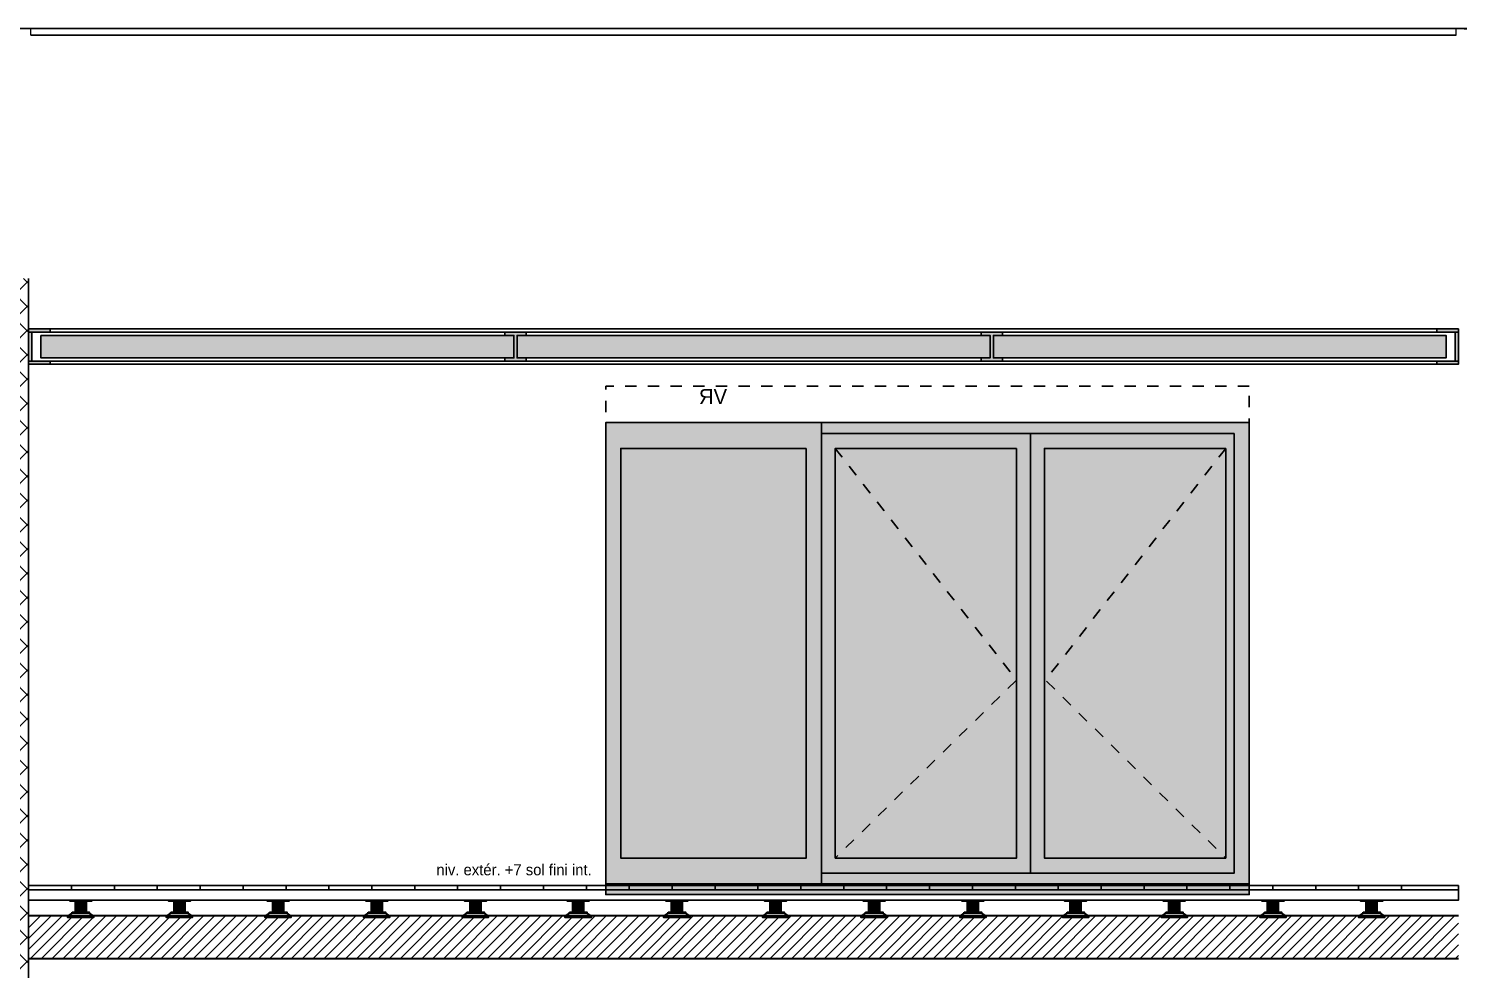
# Model space of a CAD drawing. Header units: centimetres. Extents: x -35664 to 50682, y -23001 to 23705.
# Drawn here: x 3658 to 4324, y -20251 to -19812 of the extents above; entities that cross this region are included whole.
import ezdxf

# ---------------------------------------------------------------- set-up
doc = ezdxf.new("R2010")
doc.units = ezdxf.units.CM
doc.linetypes.add('VW-01', pattern=[0.41656, 0.20828, -0.20828])
doc.layers.add('B BATI-murs', color=252, linetype='Continuous', lineweight=35)
for name, color, linetype in [('B BATI-murs_Hatch', 252, 'Continuous'), ('B GÈnÈral_Hatch', 252, 'Continuous'), ('B Général', 252, 'Continuous'), ('C ANNOTATIONS-cotation', 252, 'Continuous'), ('C ANNOTATIONS-prestations', 252, 'Continuous'), ('Général', 252, 'Continuous'), ('prlm-Coupe', 252, 'Continuous')]:
    doc.layers.add(name, color=color, linetype=linetype)
doc.styles.add('Eurostile', font='Eurosti.TTF')
doc.styles.add('Eurostile (italic)', font='Eurostib.TTF')
pattern_1 = [(45, (-23116.8977, 10090.366), (2.4253472, -2.6458333), [])]

# ---------------------------------------------------------------- blocks, each defined once
blk = doc.blocks.new('B 90.PF3V+VR_220.300')
at = {"layer": 'B GÈnÈral_Hatch', "linetype": 'Continuous'}
for points in [[(-100, 118), (200, 118), (200, -97), (-100, -97)], [(-100, 118), (-100, 96), (180, 96), (180, -97), (200, -97), (200, 118)], [(-89, 106), (-4.5, 106), (-4.5, -85), (-89, -85)], [(8.5, 106), (93, 106), (93, -85), (8.5, -85)], [(106.5, 106), (193, 106), (193, -85), (106.5, -85)], [(-100, -97), (200, -97), (200, -102), (-100, -102)]]:
    blk.add_hatch(color=250, dxfattribs=at).paths.add_polyline_path(points)
at = {"layer": 'B Général', "linetype": 'Continuous'}
blk.add_line((99.5, 118), (99.5, -97), dxfattribs=at)
at = {"layer": 'B Général', "linetype": 'Continuous', "flags": 128}
for points in [[(-100, 118), (200, 118), (200, -97), (-100, -97)], [(-93, 113), (2, 113), (2, -92), (-93, -92)], [(-93, 113), (99.5, 113), (99.5, -92), (-93, -92)], [(2, 113), (99.5, 113), (99.5, -92), (2, -92)], [(-89, 106), (-4.5, 106), (-4.5, -85), (-89, -85)], [(8.5, 106), (93, 106), (93, -85), (8.5, -85)], [(106.5, 106), (193, 106), (193, -85), (106.5, -85)], [(-100, -97), (200, -97), (200, -102), (-100, -102)]]:
    blk.add_lwpolyline(points, close=True, dxfattribs=at)
at = {"layer": 'C ANNOTATIONS-prestations', "linetype": 'VW-01', "ltscale": 25.4, "flags": 128}
blk.add_lwpolyline([(-100, 135), (200, 135), (200, 118), (-100, 118)], close=True, dxfattribs=at)
for points in [[(-89, 106), (-5, -2), (-89, -85)], [(93, 106), (8.5, -2), (93, -85)]]:
    blk.add_lwpolyline(points, dxfattribs=at)
at = {"layer": 'C ANNOTATIONS-prestations', "insert": (150, 133.69), "char_height": 7.049, "width": 100, "attachment_point": 2, "rotation": 0, "line_spacing_factor": 0.895453, "style": 'Eurostile'}
blk.add_mtext('VR', dxfattribs=at)
blk = doc.blocks.new('B 90.Groupe-861-1')
at = {"layer": 'B BATI-murs_Hatch', "linetype": 'Continuous'}
for points in [[(3774.24, -12836.21), (3784.24, -12836.21), (3784.24, -12836.71), (3774.24, -12836.71)], [(3776.74, -12836.71), (3781.74, -12836.71), (3781.74, -12841.71), (3776.74, -12841.71)], [(3773.24, -12843.71), (3785.24, -12843.71), (3785.24, -12844.21), (3773.24, -12844.21)], [(3775.24, -12841.71), (3783.24, -12841.71), (3783.24, -12842.21), (3775.24, -12842.21)]]:
    blk.add_hatch(color=250, dxfattribs=at).paths.add_polyline_path(points)
at = {"layer": 'B BATI-murs', "linetype": 'Continuous'}
for p, q in [((3773.24, -12843.71), (3775.24, -12842.21)), ((3783.24, -12842.21), (3785.24, -12843.71))]:
    blk.add_line(p, q, dxfattribs=at)
at = {"layer": 'B BATI-murs', "linetype": 'Continuous', "flags": 128}
for points in [[(3774.24, -12836.21), (3784.24, -12836.21), (3784.24, -12836.71), (3774.24, -12836.71)], [(3776.74, -12836.71), (3781.74, -12836.71), (3781.74, -12841.71), (3776.74, -12841.71)], [(3773.24, -12843.71), (3785.24, -12843.71), (3785.24, -12844.21), (3773.24, -12844.21)], [(3775.24, -12841.71), (3783.24, -12841.71), (3783.24, -12842.21), (3775.24, -12842.21)]]:
    blk.add_lwpolyline(points, close=True, dxfattribs=at)
blk = doc.blocks.new('B 90.Groupe-862-1')
at = {"layer": 'B BATI-murs_Hatch', "linetype": 'Continuous'}
for points in [[(3820.23, -12836.21), (3830.23, -12836.21), (3830.23, -12836.71), (3820.23, -12836.71)], [(3822.73, -12836.71), (3827.73, -12836.71), (3827.73, -12841.71), (3822.73, -12841.71)], [(3819.23, -12843.71), (3831.23, -12843.71), (3831.23, -12844.21), (3819.23, -12844.21)], [(3821.23, -12841.71), (3829.23, -12841.71), (3829.23, -12842.21), (3821.23, -12842.21)]]:
    blk.add_hatch(color=250, dxfattribs=at).paths.add_polyline_path(points)
at = {"layer": 'B BATI-murs', "linetype": 'Continuous'}
for p, q in [((3819.23, -12843.71), (3821.23, -12842.21)), ((3829.23, -12842.21), (3831.23, -12843.71))]:
    blk.add_line(p, q, dxfattribs=at)
at = {"layer": 'B BATI-murs', "linetype": 'Continuous', "flags": 128}
for points in [[(3820.23, -12836.21), (3830.23, -12836.21), (3830.23, -12836.71), (3820.23, -12836.71)], [(3822.73, -12836.71), (3827.73, -12836.71), (3827.73, -12841.71), (3822.73, -12841.71)], [(3819.23, -12843.71), (3831.23, -12843.71), (3831.23, -12844.21), (3819.23, -12844.21)], [(3821.23, -12841.71), (3829.23, -12841.71), (3829.23, -12842.21), (3821.23, -12842.21)]]:
    blk.add_lwpolyline(points, close=True, dxfattribs=at)
blk = doc.blocks.new('B 90.Groupe-863-1')
at = {"layer": 'B BATI-murs_Hatch', "linetype": 'Continuous'}
for points in [[(3914.11, -12836.21), (3924.11, -12836.21), (3924.11, -12836.71), (3914.11, -12836.71)], [(3916.61, -12836.71), (3921.61, -12836.71), (3921.61, -12841.71), (3916.61, -12841.71)], [(3913.11, -12843.71), (3925.11, -12843.71), (3925.11, -12844.21), (3913.11, -12844.21)], [(3915.11, -12841.71), (3923.11, -12841.71), (3923.11, -12842.21), (3915.11, -12842.21)]]:
    blk.add_hatch(color=250, dxfattribs=at).paths.add_polyline_path(points)
at = {"layer": 'B BATI-murs', "linetype": 'Continuous'}
for p, q in [((3913.11, -12843.71), (3915.11, -12842.21)), ((3923.11, -12842.21), (3925.11, -12843.71))]:
    blk.add_line(p, q, dxfattribs=at)
at = {"layer": 'B BATI-murs', "linetype": 'Continuous', "flags": 128}
for points in [[(3914.11, -12836.21), (3924.11, -12836.21), (3924.11, -12836.71), (3914.11, -12836.71)], [(3916.61, -12836.71), (3921.61, -12836.71), (3921.61, -12841.71), (3916.61, -12841.71)], [(3913.11, -12843.71), (3925.11, -12843.71), (3925.11, -12844.21), (3913.11, -12844.21)], [(3915.11, -12841.71), (3923.11, -12841.71), (3923.11, -12842.21), (3915.11, -12842.21)]]:
    blk.add_lwpolyline(points, close=True, dxfattribs=at)
blk = doc.blocks.new('B 90.Groupe-864-1')
at = {"layer": 'B BATI-murs_Hatch', "linetype": 'Continuous'}
for points in [[(3866.23, -12836.21), (3876.23, -12836.21), (3876.23, -12836.71), (3866.23, -12836.71)], [(3868.73, -12836.71), (3873.73, -12836.71), (3873.73, -12841.71), (3868.73, -12841.71)], [(3865.23, -12843.71), (3877.23, -12843.71), (3877.23, -12844.21), (3865.23, -12844.21)], [(3867.23, -12841.71), (3875.23, -12841.71), (3875.23, -12842.21), (3867.23, -12842.21)]]:
    blk.add_hatch(color=250, dxfattribs=at).paths.add_polyline_path(points)
at = {"layer": 'B BATI-murs', "linetype": 'Continuous'}
for p, q in [((3865.23, -12843.71), (3867.23, -12842.21)), ((3875.23, -12842.21), (3877.23, -12843.71))]:
    blk.add_line(p, q, dxfattribs=at)
at = {"layer": 'B BATI-murs', "linetype": 'Continuous', "flags": 128}
for points in [[(3866.23, -12836.21), (3876.23, -12836.21), (3876.23, -12836.71), (3866.23, -12836.71)], [(3868.73, -12836.71), (3873.73, -12836.71), (3873.73, -12841.71), (3868.73, -12841.71)], [(3865.23, -12843.71), (3877.23, -12843.71), (3877.23, -12844.21), (3865.23, -12844.21)], [(3867.23, -12841.71), (3875.23, -12841.71), (3875.23, -12842.21), (3867.23, -12842.21)]]:
    blk.add_lwpolyline(points, close=True, dxfattribs=at)
blk = doc.blocks.new('B 90.Groupe-865-1')
at = {"layer": 'B BATI-murs_Hatch', "linetype": 'Continuous'}
for points in [[(3728.23, -12836.21), (3738.23, -12836.21), (3738.23, -12836.71), (3728.23, -12836.71)], [(3730.73, -12836.71), (3735.73, -12836.71), (3735.73, -12841.71), (3730.73, -12841.71)], [(3727.23, -12843.71), (3739.23, -12843.71), (3739.23, -12844.21), (3727.23, -12844.21)], [(3729.23, -12841.71), (3737.23, -12841.71), (3737.23, -12842.21), (3729.23, -12842.21)]]:
    blk.add_hatch(color=250, dxfattribs=at).paths.add_polyline_path(points)
at = {"layer": 'B BATI-murs', "linetype": 'Continuous'}
for p, q in [((3727.23, -12843.71), (3729.23, -12842.21)), ((3737.23, -12842.21), (3739.23, -12843.71))]:
    blk.add_line(p, q, dxfattribs=at)
at = {"layer": 'B BATI-murs', "linetype": 'Continuous', "flags": 128}
for points in [[(3728.23, -12836.21), (3738.23, -12836.21), (3738.23, -12836.71), (3728.23, -12836.71)], [(3730.73, -12836.71), (3735.73, -12836.71), (3735.73, -12841.71), (3730.73, -12841.71)], [(3727.23, -12843.71), (3739.23, -12843.71), (3739.23, -12844.21), (3727.23, -12844.21)], [(3729.23, -12841.71), (3737.23, -12841.71), (3737.23, -12842.21), (3729.23, -12842.21)]]:
    blk.add_lwpolyline(points, close=True, dxfattribs=at)
blk = doc.blocks.new('B 90.Groupe-866-1')
at = {"layer": 'B BATI-murs_Hatch', "linetype": 'Continuous'}
for points in [[(3682.23, -12836.21), (3692.23, -12836.21), (3692.23, -12836.71), (3682.23, -12836.71)], [(3684.73, -12836.71), (3689.73, -12836.71), (3689.73, -12841.71), (3684.73, -12841.71)], [(3681.23, -12843.71), (3693.23, -12843.71), (3693.23, -12844.21), (3681.23, -12844.21)], [(3683.23, -12841.71), (3691.23, -12841.71), (3691.23, -12842.21), (3683.23, -12842.21)]]:
    blk.add_hatch(color=250, dxfattribs=at).paths.add_polyline_path(points)
at = {"layer": 'B BATI-murs', "linetype": 'Continuous'}
for p, q in [((3681.23, -12843.71), (3683.23, -12842.21)), ((3691.23, -12842.21), (3693.23, -12843.71))]:
    blk.add_line(p, q, dxfattribs=at)
at = {"layer": 'B BATI-murs', "linetype": 'Continuous', "flags": 128}
for points in [[(3682.23, -12836.21), (3692.23, -12836.21), (3692.23, -12836.71), (3682.23, -12836.71)], [(3684.73, -12836.71), (3689.73, -12836.71), (3689.73, -12841.71), (3684.73, -12841.71)], [(3681.23, -12843.71), (3693.23, -12843.71), (3693.23, -12844.21), (3681.23, -12844.21)], [(3683.23, -12841.71), (3691.23, -12841.71), (3691.23, -12842.21), (3683.23, -12842.21)]]:
    blk.add_lwpolyline(points, close=True, dxfattribs=at)
blk = doc.blocks.new('B 90.Groupe-867-1')
at = {"layer": 'B BATI-murs_Hatch', "linetype": 'Continuous'}
for points in [[(4006.12, -12836.21), (4016.12, -12836.21), (4016.12, -12836.71), (4006.12, -12836.71)], [(4008.62, -12836.71), (4013.62, -12836.71), (4013.62, -12841.71), (4008.62, -12841.71)], [(4005.12, -12843.71), (4017.12, -12843.71), (4017.12, -12844.21), (4005.12, -12844.21)], [(4007.12, -12841.71), (4015.12, -12841.71), (4015.12, -12842.21), (4007.12, -12842.21)]]:
    blk.add_hatch(color=250, dxfattribs=at).paths.add_polyline_path(points)
at = {"layer": 'B BATI-murs', "linetype": 'Continuous'}
for p, q in [((4005.12, -12843.71), (4007.12, -12842.21)), ((4015.12, -12842.21), (4017.12, -12843.71))]:
    blk.add_line(p, q, dxfattribs=at)
at = {"layer": 'B BATI-murs', "linetype": 'Continuous', "flags": 128}
for points in [[(4006.12, -12836.21), (4016.12, -12836.21), (4016.12, -12836.71), (4006.12, -12836.71)], [(4008.62, -12836.71), (4013.62, -12836.71), (4013.62, -12841.71), (4008.62, -12841.71)], [(4005.12, -12843.71), (4017.12, -12843.71), (4017.12, -12844.21), (4005.12, -12844.21)], [(4007.12, -12841.71), (4015.12, -12841.71), (4015.12, -12842.21), (4007.12, -12842.21)]]:
    blk.add_lwpolyline(points, close=True, dxfattribs=at)
blk = doc.blocks.new('B 90.Groupe-868-1')
at = {"layer": 'B BATI-murs_Hatch', "linetype": 'Continuous'}
for points in [[(4052.11, -12836.21), (4062.11, -12836.21), (4062.11, -12836.71), (4052.11, -12836.71)], [(4054.61, -12836.71), (4059.61, -12836.71), (4059.61, -12841.71), (4054.61, -12841.71)], [(4051.11, -12843.71), (4063.11, -12843.71), (4063.11, -12844.21), (4051.11, -12844.21)], [(4053.11, -12841.71), (4061.11, -12841.71), (4061.11, -12842.21), (4053.11, -12842.21)]]:
    blk.add_hatch(color=250, dxfattribs=at).paths.add_polyline_path(points)
at = {"layer": 'B BATI-murs', "linetype": 'Continuous'}
for p, q in [((4051.11, -12843.71), (4053.11, -12842.21)), ((4061.11, -12842.21), (4063.11, -12843.71))]:
    blk.add_line(p, q, dxfattribs=at)
at = {"layer": 'B BATI-murs', "linetype": 'Continuous', "flags": 128}
for points in [[(4052.11, -12836.21), (4062.11, -12836.21), (4062.11, -12836.71), (4052.11, -12836.71)], [(4054.61, -12836.71), (4059.61, -12836.71), (4059.61, -12841.71), (4054.61, -12841.71)], [(4051.11, -12843.71), (4063.11, -12843.71), (4063.11, -12844.21), (4051.11, -12844.21)], [(4053.11, -12841.71), (4061.11, -12841.71), (4061.11, -12842.21), (4053.11, -12842.21)]]:
    blk.add_lwpolyline(points, close=True, dxfattribs=at)
blk = doc.blocks.new('B 90.Groupe-869-1')
at = {"layer": 'B BATI-murs_Hatch', "linetype": 'Continuous'}
for points in [[(4145.99, -12836.21), (4155.99, -12836.21), (4155.99, -12836.71), (4145.99, -12836.71)], [(4148.49, -12836.71), (4153.49, -12836.71), (4153.49, -12841.71), (4148.49, -12841.71)], [(4144.99, -12843.71), (4156.99, -12843.71), (4156.99, -12844.21), (4144.99, -12844.21)], [(4146.99, -12841.71), (4154.99, -12841.71), (4154.99, -12842.21), (4146.99, -12842.21)]]:
    blk.add_hatch(color=250, dxfattribs=at).paths.add_polyline_path(points)
at = {"layer": 'B BATI-murs', "linetype": 'Continuous'}
for p, q in [((4144.99, -12843.71), (4146.99, -12842.21)), ((4154.99, -12842.21), (4156.99, -12843.71))]:
    blk.add_line(p, q, dxfattribs=at)
at = {"layer": 'B BATI-murs', "linetype": 'Continuous', "flags": 128}
for points in [[(4145.99, -12836.21), (4155.99, -12836.21), (4155.99, -12836.71), (4145.99, -12836.71)], [(4148.49, -12836.71), (4153.49, -12836.71), (4153.49, -12841.71), (4148.49, -12841.71)], [(4144.99, -12843.71), (4156.99, -12843.71), (4156.99, -12844.21), (4144.99, -12844.21)], [(4146.99, -12841.71), (4154.99, -12841.71), (4154.99, -12842.21), (4146.99, -12842.21)]]:
    blk.add_lwpolyline(points, close=True, dxfattribs=at)
blk = doc.blocks.new('B 90.Groupe-870-1')
at = {"layer": 'B BATI-murs_Hatch', "linetype": 'Continuous'}
for points in [[(4098.11, -12836.21), (4108.11, -12836.21), (4108.11, -12836.71), (4098.11, -12836.71)], [(4100.61, -12836.71), (4105.61, -12836.71), (4105.61, -12841.71), (4100.61, -12841.71)], [(4097.11, -12843.71), (4109.11, -12843.71), (4109.11, -12844.21), (4097.11, -12844.21)], [(4099.11, -12841.71), (4107.11, -12841.71), (4107.11, -12842.21), (4099.11, -12842.21)]]:
    blk.add_hatch(color=250, dxfattribs=at).paths.add_polyline_path(points)
at = {"layer": 'B BATI-murs', "linetype": 'Continuous'}
for p, q in [((4097.11, -12843.71), (4099.11, -12842.21)), ((4107.11, -12842.21), (4109.11, -12843.71))]:
    blk.add_line(p, q, dxfattribs=at)
at = {"layer": 'B BATI-murs', "linetype": 'Continuous', "flags": 128}
for points in [[(4098.11, -12836.21), (4108.11, -12836.21), (4108.11, -12836.71), (4098.11, -12836.71)], [(4100.61, -12836.71), (4105.61, -12836.71), (4105.61, -12841.71), (4100.61, -12841.71)], [(4097.11, -12843.71), (4109.11, -12843.71), (4109.11, -12844.21), (4097.11, -12844.21)], [(4099.11, -12841.71), (4107.11, -12841.71), (4107.11, -12842.21), (4099.11, -12842.21)]]:
    blk.add_lwpolyline(points, close=True, dxfattribs=at)
blk = doc.blocks.new('B 90.Groupe-871-1')
at = {"layer": 'B BATI-murs_Hatch', "linetype": 'Continuous'}
for points in [[(3960.11, -12836.21), (3970.11, -12836.21), (3970.11, -12836.71), (3960.11, -12836.71)], [(3962.61, -12836.71), (3967.61, -12836.71), (3967.61, -12841.71), (3962.61, -12841.71)], [(3959.11, -12843.71), (3971.11, -12843.71), (3971.11, -12844.21), (3959.11, -12844.21)], [(3961.11, -12841.71), (3969.11, -12841.71), (3969.11, -12842.21), (3961.11, -12842.21)]]:
    blk.add_hatch(color=250, dxfattribs=at).paths.add_polyline_path(points)
at = {"layer": 'B BATI-murs', "linetype": 'Continuous'}
for p, q in [((3959.11, -12843.71), (3961.11, -12842.21)), ((3969.11, -12842.21), (3971.11, -12843.71))]:
    blk.add_line(p, q, dxfattribs=at)
at = {"layer": 'B BATI-murs', "linetype": 'Continuous', "flags": 128}
for points in [[(3960.11, -12836.21), (3970.11, -12836.21), (3970.11, -12836.71), (3960.11, -12836.71)], [(3962.61, -12836.71), (3967.61, -12836.71), (3967.61, -12841.71), (3962.61, -12841.71)], [(3959.11, -12843.71), (3971.11, -12843.71), (3971.11, -12844.21), (3959.11, -12844.21)], [(3961.11, -12841.71), (3969.11, -12841.71), (3969.11, -12842.21), (3961.11, -12842.21)]]:
    blk.add_lwpolyline(points, close=True, dxfattribs=at)
blk = doc.blocks.new('B 90.Groupe-872-1')
at = {"layer": 'B BATI-murs_Hatch', "linetype": 'Continuous'}
for points in [[(4237.99, -12836.21), (4247.99, -12836.21), (4247.99, -12836.71), (4237.99, -12836.71)], [(4240.49, -12836.71), (4245.49, -12836.71), (4245.49, -12841.71), (4240.49, -12841.71)], [(4236.99, -12843.71), (4248.99, -12843.71), (4248.99, -12844.21), (4236.99, -12844.21)], [(4238.99, -12841.71), (4246.99, -12841.71), (4246.99, -12842.21), (4238.99, -12842.21)]]:
    blk.add_hatch(color=250, dxfattribs=at).paths.add_polyline_path(points)
at = {"layer": 'B BATI-murs', "linetype": 'Continuous'}
for p, q in [((4236.99, -12843.71), (4238.99, -12842.21)), ((4246.99, -12842.21), (4248.99, -12843.71))]:
    blk.add_line(p, q, dxfattribs=at)
at = {"layer": 'B BATI-murs', "linetype": 'Continuous', "flags": 128}
for points in [[(4237.99, -12836.21), (4247.99, -12836.21), (4247.99, -12836.71), (4237.99, -12836.71)], [(4240.49, -12836.71), (4245.49, -12836.71), (4245.49, -12841.71), (4240.49, -12841.71)], [(4236.99, -12843.71), (4248.99, -12843.71), (4248.99, -12844.21), (4236.99, -12844.21)], [(4238.99, -12841.71), (4246.99, -12841.71), (4246.99, -12842.21), (4238.99, -12842.21)]]:
    blk.add_lwpolyline(points, close=True, dxfattribs=at)
blk = doc.blocks.new('B 90.Groupe-873-1')
at = {"layer": 'B BATI-murs_Hatch', "linetype": 'Continuous'}
for points in [[(4283.99, -12836.21), (4293.99, -12836.21), (4293.99, -12836.71), (4283.99, -12836.71)], [(4286.49, -12836.71), (4291.49, -12836.71), (4291.49, -12841.71), (4286.49, -12841.71)], [(4282.99, -12843.71), (4294.99, -12843.71), (4294.99, -12844.21), (4282.99, -12844.21)], [(4284.99, -12841.71), (4292.99, -12841.71), (4292.99, -12842.21), (4284.99, -12842.21)]]:
    blk.add_hatch(color=250, dxfattribs=at).paths.add_polyline_path(points)
at = {"layer": 'B BATI-murs', "linetype": 'Continuous'}
for p, q in [((4282.99, -12843.71), (4284.99, -12842.21)), ((4292.99, -12842.21), (4294.99, -12843.71))]:
    blk.add_line(p, q, dxfattribs=at)
at = {"layer": 'B BATI-murs', "linetype": 'Continuous', "flags": 128}
for points in [[(4283.99, -12836.21), (4293.99, -12836.21), (4293.99, -12836.71), (4283.99, -12836.71)], [(4286.49, -12836.71), (4291.49, -12836.71), (4291.49, -12841.71), (4286.49, -12841.71)], [(4282.99, -12843.71), (4294.99, -12843.71), (4294.99, -12844.21), (4282.99, -12844.21)], [(4284.99, -12841.71), (4292.99, -12841.71), (4292.99, -12842.21), (4284.99, -12842.21)]]:
    blk.add_lwpolyline(points, close=True, dxfattribs=at)
blk = doc.blocks.new('B 90.Groupe-874-1')
at = {"layer": 'B BATI-murs_Hatch', "linetype": 'Continuous'}
for points in [[(4191.99, -12836.21), (4201.99, -12836.21), (4201.99, -12836.71), (4191.99, -12836.71)], [(4194.49, -12836.71), (4199.49, -12836.71), (4199.49, -12841.71), (4194.49, -12841.71)], [(4190.99, -12843.71), (4202.99, -12843.71), (4202.99, -12844.21), (4190.99, -12844.21)], [(4192.99, -12841.71), (4200.99, -12841.71), (4200.99, -12842.21), (4192.99, -12842.21)]]:
    blk.add_hatch(color=250, dxfattribs=at).paths.add_polyline_path(points)
at = {"layer": 'B BATI-murs', "linetype": 'Continuous'}
for p, q in [((4190.99, -12843.71), (4192.99, -12842.21)), ((4200.99, -12842.21), (4202.99, -12843.71))]:
    blk.add_line(p, q, dxfattribs=at)
at = {"layer": 'B BATI-murs', "linetype": 'Continuous', "flags": 128}
for points in [[(4191.99, -12836.21), (4201.99, -12836.21), (4201.99, -12836.71), (4191.99, -12836.71)], [(4194.49, -12836.71), (4199.49, -12836.71), (4199.49, -12841.71), (4194.49, -12841.71)], [(4190.99, -12843.71), (4202.99, -12843.71), (4202.99, -12844.21), (4190.99, -12844.21)], [(4192.99, -12841.71), (4200.99, -12841.71), (4200.99, -12842.21), (4192.99, -12842.21)]]:
    blk.add_lwpolyline(points, close=True, dxfattribs=at)
blk = doc.blocks.new('B 90.Groupe-875-1')
at = {"layer": 'Général', "linetype": 'Continuous', "flags": 128}
for points in [[(3662.92, -12829.39), (3682.92, -12829.39), (3682.92, -12831.39), (3662.92, -12831.39)], [(3682.92, -12829.39), (3702.92, -12829.39), (3702.92, -12831.39), (3682.92, -12831.39)], [(3702.92, -12829.39), (3722.92, -12829.39), (3722.92, -12831.39), (3702.92, -12831.39)], [(3722.92, -12829.39), (3742.92, -12829.39), (3742.92, -12831.39), (3722.92, -12831.39)], [(3742.92, -12829.39), (3762.92, -12829.39), (3762.92, -12831.39), (3742.92, -12831.39)], [(3762.92, -12829.39), (3782.92, -12829.39), (3782.92, -12831.39), (3762.92, -12831.39)], [(3782.92, -12829.39), (3802.92, -12829.39), (3802.92, -12831.39), (3782.92, -12831.39)], [(3802.92, -12829.39), (3822.92, -12829.39), (3822.92, -12831.39), (3802.92, -12831.39)], [(3822.92, -12829.39), (3842.92, -12829.39), (3842.92, -12831.39), (3822.92, -12831.39)], [(3842.92, -12829.39), (3862.92, -12829.39), (3862.92, -12831.39), (3842.92, -12831.39)], [(3862.92, -12829.39), (3882.92, -12829.39), (3882.92, -12831.39), (3862.92, -12831.39)], [(3882.92, -12829.39), (3902.92, -12829.39), (3902.92, -12831.39), (3882.92, -12831.39)], [(3902.92, -12829.39), (3922.92, -12829.39), (3922.92, -12831.39), (3902.92, -12831.39)], [(3922.92, -12829.39), (3942.92, -12829.39), (3942.92, -12831.39), (3922.92, -12831.39)], [(3942.92, -12829.39), (3962.92, -12829.39), (3962.92, -12831.39), (3942.92, -12831.39)], [(3962.92, -12829.39), (3982.92, -12829.39), (3982.92, -12831.39), (3962.92, -12831.39)], [(3982.92, -12829.39), (4002.92, -12829.39), (4002.92, -12831.39), (3982.92, -12831.39)], [(4002.92, -12829.39), (4022.92, -12829.39), (4022.92, -12831.39), (4002.92, -12831.39)], [(4022.92, -12829.39), (4042.92, -12829.39), (4042.92, -12831.39), (4022.92, -12831.39)], [(4042.92, -12829.39), (4062.92, -12829.39), (4062.92, -12831.39), (4042.92, -12831.39)], [(4062.92, -12829.39), (4082.92, -12829.39), (4082.92, -12831.39), (4062.92, -12831.39)], [(4082.92, -12829.39), (4102.92, -12829.39), (4102.92, -12831.39), (4082.92, -12831.39)], [(4102.92, -12829.39), (4122.92, -12829.39), (4122.92, -12831.39), (4102.92, -12831.39)], [(4122.92, -12829.39), (4142.92, -12829.39), (4142.92, -12831.39), (4122.92, -12831.39)], [(4142.92, -12829.39), (4162.92, -12829.39), (4162.92, -12831.39), (4142.92, -12831.39)], [(4162.92, -12829.39), (4182.92, -12829.39), (4182.92, -12831.39), (4162.92, -12831.39)], [(4182.92, -12829.39), (4202.92, -12829.39), (4202.92, -12831.39), (4182.92, -12831.39)], [(4202.92, -12829.39), (4222.92, -12829.39), (4222.92, -12831.39), (4202.92, -12831.39)], [(4222.92, -12829.39), (4242.92, -12829.39), (4242.92, -12831.39), (4222.92, -12831.39)], [(4242.92, -12829.39), (4262.92, -12829.39), (4262.92, -12831.39), (4242.92, -12831.39)], [(4262.92, -12829.39), (4282.92, -12829.39), (4282.92, -12831.39), (4262.92, -12831.39)], [(4282.92, -12829.39), (4302.92, -12829.39), (4302.92, -12831.39), (4282.92, -12831.39)], [(4302.92, -12829.39), (4329.44, -12829.39), (4329.44, -12831.39), (4302.92, -12831.39)], [(3662.92, -12831.39), (4329.44, -12831.39), (4329.44, -12836.21), (3662.92, -12836.21)]]:
    blk.add_lwpolyline(points, close=True, dxfattribs=at)
at = {"layer": 'Général'}
for name in ['B 90.Groupe-866-1', 'B 90.Groupe-865-1', 'B 90.Groupe-861-1', 'B 90.Groupe-862-1', 'B 90.Groupe-864-1', 'B 90.Groupe-863-1', 'B 90.Groupe-871-1', 'B 90.Groupe-867-1', 'B 90.Groupe-868-1', 'B 90.Groupe-870-1', 'B 90.Groupe-869-1', 'B 90.Groupe-874-1', 'B 90.Groupe-872-1', 'B 90.Groupe-873-1']:
    blk.add_blockref(name, (0, 0), dxfattribs=at)
at = {"layer": 'Général', "insert": (3853, -12819.43), "char_height": 5.169, "attachment_point": 1, "line_spacing_factor": 0.895453, "style": 'Eurostile (italic)'}
blk.add_mtext('niv. extér. +7 sol fini int.', dxfattribs=at)
blk = doc.blocks.new('B 90.Groupe-921-1')
at = {"layer": 'B GÈnÈral_Hatch', "linetype": 'Continuous'}
for points in [[(3662.92, -12584.88), (3662.92, -12586.38), (3672.92, -12586.38), (3672.92, -12584.88), (3664.42, -12584.88), (3664.42, -12571.38), (3672.92, -12571.38), (3672.92, -12569.88), (3662.92, -12569.88), (3662.92, -12571.38), (3662.92, -12584.88)], [(4329.44, -12584.88), (4329.44, -12586.38), (4319.44, -12586.38), (4319.44, -12584.88), (4327.94, -12584.88), (4327.94, -12571.38), (4319.44, -12571.38), (4319.44, -12569.88), (4329.44, -12569.88), (4329.44, -12571.38), (4329.44, -12584.88)], [(3668.67, -12572.88), (3889.17, -12572.88), (3889.17, -12583.38), (3668.67, -12583.38)], [(3894.92, -12583.37), (3894.92, -12584.87), (3884.92, -12584.87), (3884.92, -12583.37), (3889.17, -12583.37), (3889.17, -12572.88), (3884.92, -12572.88), (3884.92, -12571.38), (3894.92, -12571.38), (3894.92, -12572.88), (3890.67, -12572.88), (3890.67, -12583.37)], [(3890.67, -12572.88), (4111.17, -12572.88), (4111.17, -12583.38), (3890.67, -12583.38)], [(4116.92, -12583.38), (4116.92, -12584.88), (4106.92, -12584.88), (4106.92, -12583.38), (4111.17, -12583.38), (4111.17, -12572.88), (4106.92, -12572.88), (4106.92, -12571.38), (4116.92, -12571.38), (4116.92, -12572.88), (4112.67, -12572.88), (4112.67, -12583.38)], [(4112.67, -12572.88), (4323.69, -12572.88), (4323.69, -12583.38), (4112.67, -12583.38)]]:
    blk.add_hatch(color=250, dxfattribs=at).paths.add_polyline_path(points)
at = {"layer": 'B Général', "linetype": 'Continuous', "flags": 128}
for points in [[(3662.92, -12569.88), (4329.44, -12569.88), (4329.44, -12586.38), (3662.92, -12586.38)], [(3662.92, -12571.38), (4329.44, -12571.38), (4329.44, -12584.87), (3662.92, -12584.87)]]:
    blk.add_lwpolyline(points, close=True, dxfattribs=at)
at = {"layer": 'B Général', "flags": 128}
for points in [[(3662.92, -12584.88), (3662.92, -12586.38), (3672.92, -12586.38), (3672.92, -12584.88), (3664.42, -12584.88), (3664.42, -12571.38), (3672.92, -12571.38), (3672.92, -12569.88), (3662.92, -12569.88), (3662.92, -12571.38), (3662.92, -12571.38), (3662.92, -12584.88)], [(4329.44, -12584.88), (4329.44, -12586.38), (4319.44, -12586.38), (4319.44, -12584.88), (4327.94, -12584.88), (4327.94, -12571.38), (4319.44, -12571.38), (4319.44, -12569.88), (4329.44, -12569.88), (4329.44, -12571.38), (4329.44, -12571.38), (4329.44, -12584.88)], [(3668.67, -12572.88), (3889.17, -12572.88), (3889.17, -12583.38), (3668.67, -12583.38)], [(3894.92, -12583.37), (3894.92, -12584.87), (3884.92, -12584.87), (3884.92, -12583.37), (3889.17, -12583.37), (3889.17, -12572.88), (3884.92, -12572.88), (3884.92, -12571.38), (3894.92, -12571.38), (3894.92, -12572.88), (3890.67, -12572.88), (3890.67, -12583.37)], [(3890.67, -12572.88), (4111.17, -12572.88), (4111.17, -12583.38), (3890.67, -12583.38)], [(4116.92, -12583.38), (4116.92, -12584.88), (4106.92, -12584.88), (4106.92, -12583.38), (4111.17, -12583.38), (4111.17, -12572.88), (4106.92, -12572.88), (4106.92, -12571.38), (4116.92, -12571.38), (4116.92, -12572.88), (4112.67, -12572.88), (4112.67, -12583.38)], [(4112.67, -12572.88), (4323.69, -12572.88), (4323.69, -12583.38), (4112.67, -12583.38)]]:
    blk.add_lwpolyline(points, close=True, dxfattribs=at)
blk = doc.blocks.new('A$C373B78D5')
at = {"layer": 'B GÈnÈral_Hatch', "linetype": 'Continuous'}
h = blk.add_hatch(dxfattribs=at)
h.set_pattern_fill('02_ISOLANT', color=256, angle=90, style=0, pattern_type=2)
h.set_pattern_definition([(135, (-23116.898, 10090.366), (-5.6568542, -5.6568542), []), (225, (-23116.898, 10090.366), (-5.6568542, 5.6568542), [])])
h.paths.add_polyline_path([(-19461.98, -3035), (-19453.98, -3035), (-19453.98, -2456), (-19461.98, -2456)])
at = {"layer": 'B GÈnÈral_Hatch', "linetype": 'Continuous', "lineweight": 18}
h = blk.add_hatch(dxfattribs=at)
h.set_pattern_fill('50_BETON', color=256, style=0, pattern_type=2)
h.set_pattern_definition(pattern_1)
h.paths.add_polyline_path([(-19453.98, -2753), (-19453.98, -2773), (-18787.46, -2773), (-18787.46, -2753)])
h = blk.add_hatch(dxfattribs=at)
h.set_pattern_fill('50_BETON', color=256, style=0, pattern_type=2)
h.set_pattern_definition(pattern_1)
h.paths.add_polyline_path([(-18787.46, -2753), (-18787.46, -2773), (-18787.46, -2773), (-18787.46, -2753)])
at = {"layer": 'B Général', "linetype": 'Continuous'}
for p, q in [((-19452.98, -2339.5), (-20215.07, -2339.5)), ((-19452.98, -2339.5), (-18788.46, -2339.5)), ((-18788.46, -2342.51), (-19452.98, -2342.51)), ((-18183.94, -2339.5), (-18788.46, -2339.5)), ((-19453.98, -3035), (-19453.98, -2456)), ((-19453.98, -2753), (-19453.98, -2456)), ((-19453.98, -2753), (-18787.46, -2753)), ((-19453.98, -3035), (-19453.98, -2773)), ((-19453.98, -2773), (-18787.46, -2773))]:
    blk.add_line(p, q, dxfattribs=at)
at = {"layer": 'B Général', "linetype": 'Continuous', "lineweight": 35}
for p, q in [((-19453.98, -2753), (-18787.46, -2753)), ((-19453.98, -2773), (-18787.46, -2773))]:
    blk.add_line(p, q, dxfattribs=at)
at = {"layer": 'B Général', "linetype": 'Continuous', "lineweight": 18, "flags": 128}
for points in [[(-19452.98, -2342.51), (-19452.98, -2339.5), (-19478.98, -2340.5), (-19478.98, -2342.5)], [(-18788.46, -2342.51), (-18788.46, -2339.5), (-18762.46, -2340.5), (-18762.46, -2342.5)]]:
    blk.add_lwpolyline(points, dxfattribs=at)
at = {"layer": 'B Général'}
for name in ['B 90.Groupe-921-1', 'B 90.Groupe-875-1']:
    blk.add_blockref(name, (-23116.9, 10090.37), dxfattribs=at)
at = {"layer": 'C ANNOTATIONS-cotation', "xscale": -1}
blk.add_blockref('B 90.PF3V+VR_220.300', (-18984.93, -2641.2), dxfattribs=at)

msp = doc.modelspace()

# ---------------------------------------------------------------- block references
at = {"layer": 'prlm-Coupe'}
msp.add_blockref('A$C373B78D5', (23111.623, -17472.851), dxfattribs=at)

doc.saveas('drawing.dxf')
